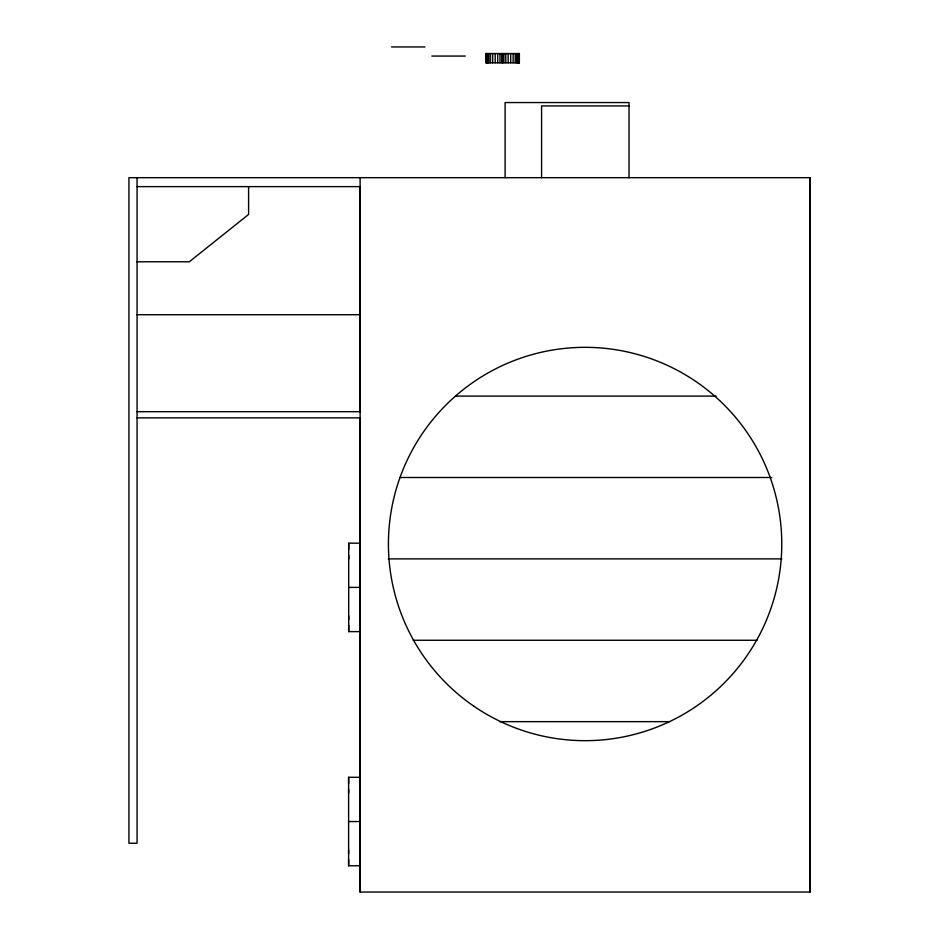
<?xml version="1.0" encoding="UTF-8"?>
<svg xmlns="http://www.w3.org/2000/svg" width="939" height="939" viewBox="0 0 939 939"><rect width="100%" height="100%" fill="white"/><g stroke="black" fill="none" stroke-linecap="round" stroke-linejoin="round"><path stroke-width="1.41" d="M360.118 865.77L348.615 865.77L348.615 859.443M348.615 853.715L348.615 789.359M348.615 783.631L348.615 777.304L360.118 777.304M360.212 631.618L348.698 631.618L348.698 625.304M348.698 619.564L348.698 555.219M348.698 549.479L348.698 543.165L360.212 543.165M137.071 177.682L137.071 843.222L128.936 843.222L128.936 177.682L810.064 177.682L810.064 892.05L360.118 892.05L360.118 417.843L137.071 417.843M391.493 46.95L424.956 46.95M431.834 56.07L465.298 56.07M629.013 105.919L541.58 105.919L541.58 177.682M137.071 186.626L360.118 186.626L360.118 411.693L137.071 411.693M137.071 261.793L189.291 261.793L248.6 214.432L248.6 186.626M137.071 314.718L360.118 314.718M455.568 396.105L716.081 396.105M399.944 477.493L771.705 477.493M388.241 558.881L781.941 558.881M348.698 587.391L360.212 587.391M413.125 640.269L757.069 640.269M499.478 721.645L669.249 721.645M348.615 821.543L360.118 821.543M810.064 177.682L810.064 892.05M629.013 177.682L629.013 102.551L505.112 102.551L505.112 177.682M519.208 53.57L519.208 62.784M519.021 53.57L518.962 62.784M518.786 53.57L518.786 62.784M518.492 53.57L518.492 62.784M518.128 53.57L518.128 62.784M517.718 53.57L517.718 62.784M517.26 53.57L517.26 62.784M516.708 53.57L516.708 62.784M515.253 53.57L515.253 62.784M513.163 53.57L513.163 62.784M510.699 53.57L510.699 62.784M508.163 53.57L508.163 62.784M505.792 53.57L505.792 62.784M503.891 53.57L503.891 62.784M502.705 53.57L502.705 62.784M501.743 53.57L501.743 62.784M499.994 53.57L499.994 62.784M497.717 53.57L497.717 62.784M495.193 53.57L495.193 62.784M492.682 53.57L492.682 62.784M490.475 53.57L490.475 62.784M488.832 53.57L488.832 62.784M488.034 53.57L488.034 62.784M487.646 53.57L487.646 62.784M487.224 53.57L487.224 62.784M486.848 53.57L486.848 62.784M486.543 53.57L486.543 62.784M486.285 53.57L486.285 62.784M486.085 53.57L486.085 62.784M360.118 177.682L360.118 892.05M348.698 543.165L348.698 558.963M348.698 615.82L348.698 631.618M348.615 777.304L348.615 793.103M348.615 849.971L348.615 865.77M519.361 53.57L485.897 53.57L485.897 62.784L519.361 62.784L519.361 53.57M473.819 706.175A196.685 196.685 0 0 0 781.178 559.292A196.685 196.685 0 0 0 500.287 366.55A196.685 196.685 0 0 0 473.819 706.175"/></g></svg>
